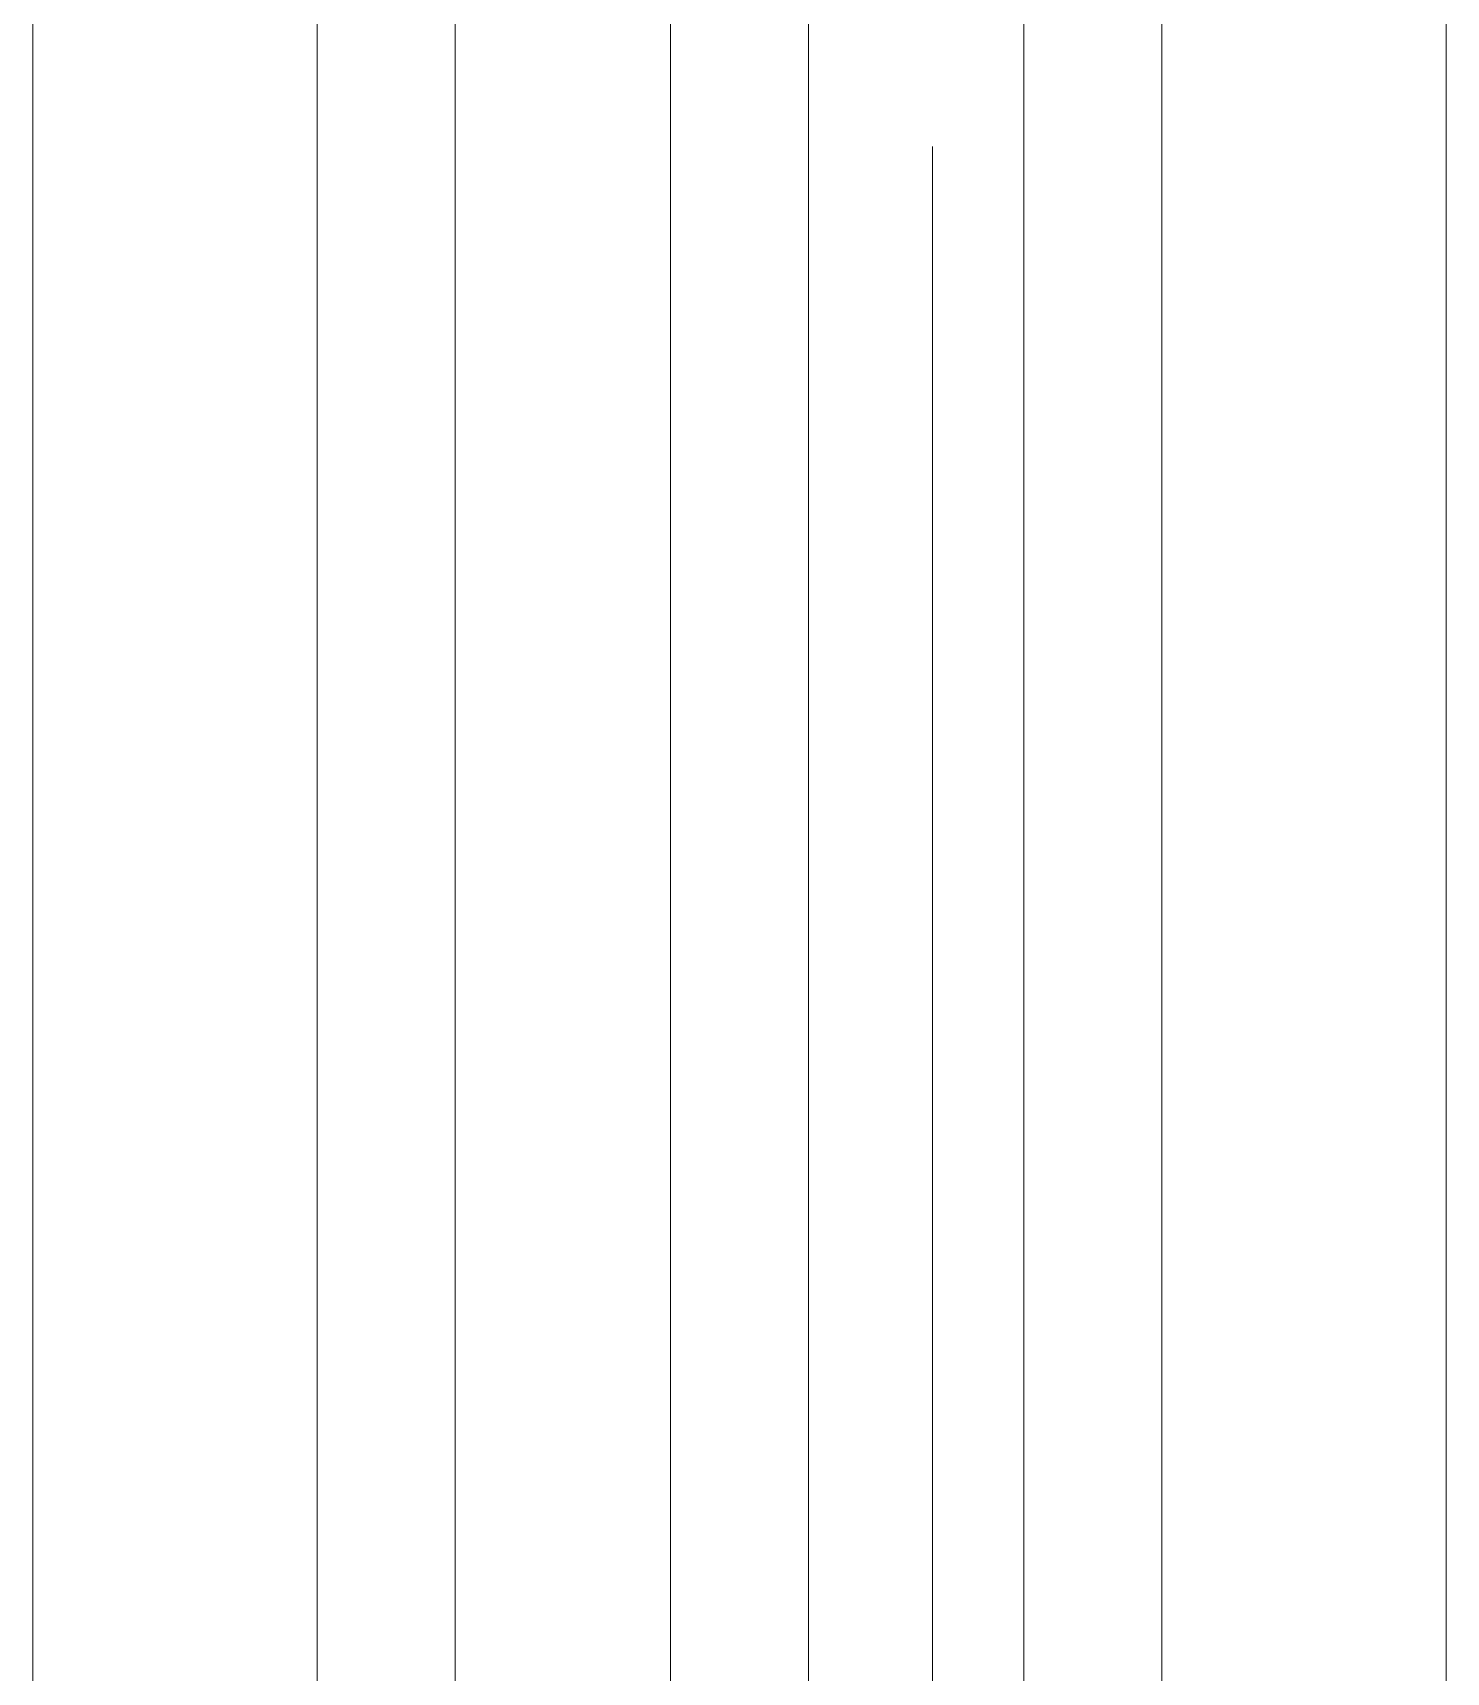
# Model space of a CAD drawing. Header units: millimetres. Extents: x 1832547 to 2001569, y -558009 to -417808.
# Drawn here: x 1982986 to 1983498, y -522684 to -522090 of the extents above; entities that cross this region are included whole.
import ezdxf

# ---------------------------------------------------------------- set-up
doc = ezdxf.new("R2010")
doc.units = ezdxf.units.MM
doc.header["$MEASUREMENT"] = 0
doc.linetypes.add('CENTER', pattern=[2, 1.25, -0.25, 0.25, -0.25])
for name, color, linetype, lineweight in [('CA.manh 08', 8, 'CONTINUOUS', 9), ('CA.thay 145', 145, 'CONTINUOUS', 18), ('CA.tim 67', 67, 'CENTER', 9)]:
    doc.layers.add(name, color=color, linetype=linetype, lineweight=lineweight)

msp = doc.modelspace()

# ---------------------------------------------------------------- linework, layer by layer
at = {"layer": 'CA.manh 08'}
for p, q in [((1983088.87, -523643.99), (1983088.87, -520867.67)), ((1983138.87, -523643.99), (1983138.87, -520867.67)), ((1983216.79, -523643.99), (1983216.79, -520867.67)), ((1983266.79, -523643.99), (1983266.79, -520867.67)), ((1983344.71, -523643.99), (1983344.71, -520867.67)), ((1983394.71, -523643.99), (1983394.71, -520867.67))]:
    msp.add_line(p, q, dxfattribs=at)
at = {"layer": 'CA.thay 145'}
for p, q in [((1982985.94, -520748.99), (1982985.94, -523643.99)), ((1983497.64, -520748.99), (1983497.64, -523643.99))]:
    msp.add_line(p, q, dxfattribs=at)
at = {"layer": 'CA.tim 67', "ltscale": 500}
msp.add_line((1983311.69, -530756.32), (1983311.69, -514383.73), dxfattribs=at)

doc.saveas('drawing.dxf')
